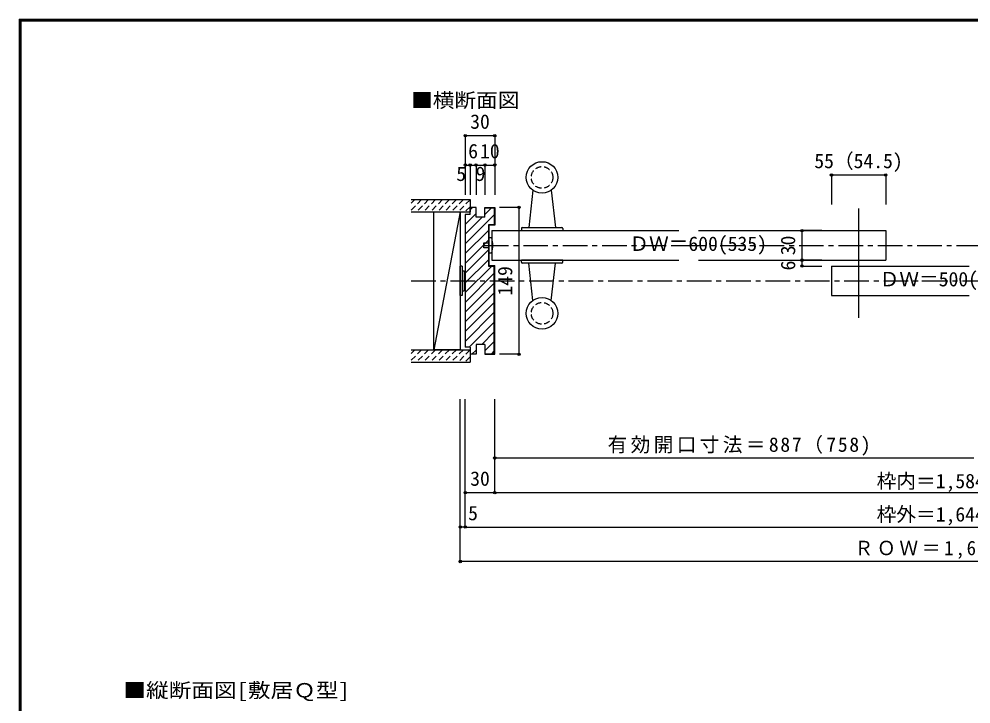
# Model space of a CAD drawing. Units: millimetres at full size, sheet at 1:5; details may follow other scales. Extents: x -973 to 977, y -718 to 696.
# Drawn here: x -973 to -7, y 0 to 696 of the extents above; entities that cross this region are included whole.
import ezdxf
from ezdxf.enums import TextEntityAlignment as Align

# ---------------------------------------------------------------- set-up
doc = ezdxf.new("R2010")
doc.units = ezdxf.units.MM
doc.header["$LTSCALE"] = 5
doc.header["$PDMODE"] = 32
doc.header["$PDSIZE"] = 2.5
doc.linetypes.add('CHAIN1', pattern=[8, 5, -1, 1, -1])
doc.linetypes.add('DASHED1', pattern=[1.8, 1.2, -0.6])
for name, color, linetype in [('0-1_通り芯', 4, 'CHAIN1'), ('0-2_柱', 7, 'Continuous'), ('0-3_仕上げ', 7, 'Continuous'), ('0-4_枠', 3, 'Continuous'), ('0-5_ケーシング', 3, 'Continuous'), ('0-6_扉', 6, 'Continuous'), ('0-7_金物', 7, 'Continuous'), ('0-A_文字', 3, 'Continuous'), ('0-B_寸法', 7, 'Continuous'), ('0-C_ハッチ', 4, 'Continuous'), ('F-1_枠', 6, 'Continuous')]:
    doc.layers.add(name, color=color, linetype=linetype)
doc.styles.add('ＭＳ ゴシック', font='')
doc.styles.get('ＭＳ ゴシック').set_extended_font_data('MS Gothic')

msp = doc.modelspace()

# ---------------------------------------------------------------- linework, layer by layer
at = {"layer": '0-1_通り芯'}
for p, q in [((-501.175, 466), (396.512, 466)), ((-575.175, 430), (578.481, 430))]:
    msp.add_line(p, q, dxfattribs=at)
at = {"layer": '0-2_柱'}
for p, q in [((-552.175, 500), (-525.175, 500)), ((-525.175, 500), (-552.175, 360)), ((-525.175, 500), (-525.175, 360))]:
    msp.add_line(p, q, dxfattribs=at)
msp.add_lwpolyline([(-525.175, 360), (-552.175, 360), (-552.175, 500)], dxfattribs=at)
at = {"layer": '0-3_仕上げ', "color": 2}
for p, q in [((-575.175, 512.5), (-515.175, 512.5)), ((-515.175, 512.5), (-515.175, 500)), ((-575.175, 500), (-515.175, 500)), ((-575.175, 360), (-515.175, 360)), ((-515.175, 360), (-515.175, 347.5)), ((-575.175, 347.5), (-515.175, 347.5))]:
    msp.add_line(p, q, dxfattribs=at)
at = {"layer": '0-4_枠'}
for p, q in [((-515.175, 497.5), (-515.175, 504.5)), ((-509.175, 504.5), (-515.175, 504.5)), ((-509.175, 494.5), (-509.175, 504.5)), ((-500.175, 504.5), (-490.175, 504.5)), ((-500.175, 494.5), (-500.175, 504.5)), ((-500.175, 504), (-490.675, 504)), ((-490.675, 504), (-490.675, 487)), ((-490.175, 504.5), (-490.175, 486.5)), ((-515.175, 497.5), (-520.175, 497.5)), ((-520.175, 497.5), (-520.175, 362.5)), ((-500.175, 494.5), (-509.175, 494.5)), ((-496.675, 487), (-496.675, 445)), ((-490.675, 487), (-496.675, 487)), ((-496.175, 486.5), (-496.175, 445.5)), ((-490.175, 486.5), (-496.175, 486.5)), ((-496.675, 445), (-490.675, 445)), ((-496.175, 445.5), (-490.175, 445.5)), ((-490.675, 356), (-490.675, 445)), ((-490.175, 355.5), (-490.175, 445.5)), ((-515.175, 362.5), (-520.175, 362.5)), ((-515.175, 362.5), (-515.175, 355.5)), ((-509.175, 365.5), (-509.175, 355.5)), ((-500.175, 365.5), (-509.175, 365.5)), ((-500.175, 365.5), (-500.175, 355.5)), ((-509.175, 355.5), (-515.175, 355.5)), ((-500.175, 356), (-490.675, 356)), ((-500.175, 355.5), (-490.175, 355.5))]:
    msp.add_line(p, q, dxfattribs=at)
at = {"layer": '0-5_ケーシング'}
for p, q in [((-451.425, 521.945), (-455.675, 484)), ((-432.925, 521.945), (-428.675, 484)), ((-462.175, 484), (-422.175, 484)), ((-463.175, 483), (-463.175, 481)), ((-463.175, 481), (-421.175, 481)), ((-421.175, 483), (-421.175, 481)), ((-463.175, 449), (-463.175, 451)), ((-421.175, 451), (-463.175, 451)), ((-422.175, 448), (-462.175, 448)), ((-451.425, 410.055), (-455.675, 448)), ((-432.925, 410.055), (-428.675, 448)), ((-421.175, 449), (-421.175, 451))]:
    msp.add_line(p, q, dxfattribs=at)
for centre in [(-442.175, 535), (-442.175, 397)]:
    msp.add_circle(centre, 16, dxfattribs=at)
at = {"layer": '0-5_ケーシング', "linetype": 'DASHED1'}
for centre in [(-442.175, 535), (-442.175, 397)]:
    msp.add_circle(centre, 11, dxfattribs=at)
at = {"layer": '0-5_ケーシング'}
for centre, start, end in [((-462.175, 483), 90, 180), ((-422.175, 483), 0, 90), ((-462.175, 449), 180, 270), ((-422.175, 449), 270, 0)]:
    msp.add_arc(centre, 1, start, end, dxfattribs=at)
at = {"layer": '0-6_扉'}
for p, q in [((-493.175, 481), (-493.175, 451)), ((-493.175, 481), (-303.175, 481)), ((-283.175, 481), (-93.175, 481)), ((-93.175, 481), (-93.175, 451)), ((-493.175, 451), (-303.175, 451)), ((-283.175, 451), (-93.175, 451)), ((-148.175, 445), (-148.175, 415)), ((-148.175, 445), (-8.347, 445)), ((-148.175, 415), (-8.347, 415))]:
    msp.add_line(p, q, dxfattribs=at)
at = {"layer": '0-7_金物'}
for p, q in [((-501.175, 463.5), (-501.175, 468.5)), ((-501.175, 468.5), (-496.175, 468.5)), ((-496.175, 463.5), (-501.175, 463.5)), ((-496.175, 458.5), (-493.175, 458.5)), ((-525.175, 415), (-525.175, 445)), ((-523.175, 445), (-525.175, 445)), ((-523.175, 445), (-523.175, 415)), ((-523.175, 440), (-521.175, 440)), ((-521.175, 440), (-521.175, 420)), ((-521.175, 439), (-520.175, 439)), ((-523.175, 420), (-521.175, 420)), ((-521.175, 421), (-520.175, 421)), ((-523.175, 415), (-525.175, 415))]:
    msp.add_line(p, q, dxfattribs=at)
msp.add_lwpolyline([(-493.175, 473.5), (-496.175, 473.5), (-496.175, 458.5)], dxfattribs=at)
msp.add_arc((-520.8, 466), 28.625, 344.81071, 15.18929, dxfattribs=at)
at = {"layer": '0-A_文字'}
msp.add_line((-120.675, 503.5), (-120.675, 392.5), dxfattribs=at)
at = {"layer": '0-B_寸法', "color": 4}
for p, q in [((-520.175, 577.5), (-520.175, 517.5)), ((-520.175, 577.5), (-490.175, 577.5)), ((-490.175, 577.5), (-490.175, 517.5)), ((-520.175, 547.5), (-490.175, 547.5)), ((-515.175, 547.5), (-515.175, 517.5)), ((-509.175, 547.5), (-509.175, 517.5)), ((-500.175, 547.5), (-500.175, 517.5)), ((-148.175, 537.5), (-148.175, 507.5)), ((-148.175, 537.5), (-93.175, 537.5)), ((-93.175, 537.5), (-93.175, 507.5)), ((-465.516, 504.535), (-485.516, 504.535)), ((-465.516, 355.464), (-465.516, 504.535)), ((-158.175, 451), (-178.175, 451)), ((-465.516, 355.464), (-485.516, 355.464)), ((-525.175, 145), (-525.175, 310)), ((-520.175, 180), (-520.175, 310)), ((-490.175, 215), (-490.175, 310)), ((-3.519, 250), (-490.175, 250)), ((-520.175, 215), (-490.175, 215)), ((-490.175, 215), (493.512, 215)), ((-520.175, 180), (-525.175, 180)), ((-520.175, 180), (523.512, 180)), ((528.481, 145), (-525.175, 145))]:
    msp.add_line(p, q, dxfattribs=at)
msp.add_lwpolyline([(-158.175, 481), (-178.175, 481), (-178.175, 445), (-158.175, 445)], dxfattribs=at)
at = {"layer": '0-B_寸法'}
for p in [(-520.175, 577.5), (-490.175, 577.5), (-520.175, 547.5), (-515.175, 547.5), (-509.175, 547.5), (-500.175, 547.5), (-490.175, 547.5), (-148.175, 537.5), (-93.175, 537.5), (-465.516, 504.535), (-178.175, 481), (-178.175, 451), (-178.175, 445), (-465.516, 355.464), (-490.175, 250), (-520.175, 215), (-490.175, 215), (-525.175, 180), (-520.175, 180), (-525.175, 145)]:
    msp.add_point(p, dxfattribs=at)
at = {"layer": '0-C_ハッチ', "linetype": 'DASHED1'}
for p, q in [((-564.455, 512.5), (-575.175, 501.779)), ((-571.526, 512.5), (-575.175, 508.851)), ((-557.384, 512.5), (-569.884, 500)), ((-550.312, 512.5), (-562.812, 500)), ((-543.241, 512.5), (-555.741, 500)), ((-536.17, 512.5), (-548.67, 500)), ((-529.099, 512.5), (-541.599, 500)), ((-522.028, 512.5), (-534.528, 500)), ((-515.175, 512.282), (-527.457, 500)), ((-515.175, 505.211), (-520.386, 500)), ((-564.455, 360), (-575.175, 349.279)), ((-571.526, 360), (-575.175, 356.351)), ((-557.384, 360), (-569.884, 347.5)), ((-550.312, 360), (-562.812, 347.5)), ((-543.241, 360), (-555.741, 347.5)), ((-536.17, 360), (-548.67, 347.5)), ((-529.099, 360), (-541.599, 347.5)), ((-522.028, 360), (-534.528, 347.5)), ((-515.175, 359.782), (-527.457, 347.5)), ((-515.175, 352.711), (-520.386, 347.5))]:
    msp.add_line(p, q, dxfattribs=at)
at = {"layer": '0-C_ハッチ'}
for p, q in [((-515.175, 502.229), (-512.904, 504.5)), ((-500.175, 497.43), (-493.605, 504)), ((-520.175, 487.329), (-509.175, 498.329)), ((-520.175, 497.229), (-519.904, 497.5)), ((-520.175, 467.53), (-490.675, 497.03)), ((-520.175, 477.43), (-503.105, 494.5)), ((-490.806, 487), (-490.675, 487.131)), ((-520.175, 457.631), (-496.675, 481.131)), ((-520.175, 447.731), (-496.675, 471.231)), ((-520.175, 437.832), (-496.675, 461.332)), ((-520.175, 427.932), (-496.675, 451.432)), ((-520.175, 418.033), (-493.208, 445)), ((-520.175, 408.133), (-490.675, 437.633)), ((-520.175, 398.234), (-490.675, 427.734)), ((-520.175, 388.334), (-490.675, 417.834)), ((-520.175, 378.435), (-490.675, 407.935)), ((-520.175, 368.535), (-490.675, 398.035)), ((-490.675, 388.136), (-516.311, 362.5)), ((-503.447, 365.464), (-490.675, 378.236)), ((-490.675, 368.337), (-500.175, 358.837)), ((-513.411, 355.5), (-509.175, 359.736)), ((-493.113, 356), (-490.675, 358.437))]:
    msp.add_line(p, q, dxfattribs=at)
at = {"layer": 'F-1_枠'}
for p, q in [((-973.347, 695.833), (-973.347, -700.833)), ((-973.347, 695.833), (976.653, 695.833)), ((-973.347, 695), (976.653, 695)), ((-973.347, 694.167), (976.653, 694.167)), ((-972.514, 695.833), (-972.514, -700.833)), ((-971.68, 695.833), (-971.68, -700.833))]:
    msp.add_line(p, q, dxfattribs=at)

# ---------------------------------------------------------------- texts
at = {"layer": '0-A_文字', "color": 7, "style": 'ＭＳ ゴシック'}
for s, width, p in [('■横断面図', 1.1, (-575.175, 601.667)), ('■縦断面図[敷居Ｑ型]', 1.15, (-867.347, 2.5))]:
    msp.add_text(s, height=14.66, dxfattribs=dict(at, width=width)).set_placement(p, align=Align.BOTTOM_LEFT)
at = {"layer": '0-B_寸法', "style": 'ＭＳ ゴシック'}
for s, p in [('30', (-515.175, 580)), ('6', (-517.175, 550)), ('10', (-505.175, 550)), ('55（54.5)', (-165.675, 540)), ('5', (-529.251, 526.993)), ('9', (-509.675, 526.993)), ('ＤＷ＝600(535)', (-353.512, 456)), ('ＤＷ＝500(435)', (-99.316, 420)), ('30', (-515.175, 217.5)), ('枠内＝1,584（1,390)', (-102.326, 215)), ('5', (-517.263, 182.5)), ('枠外＝1,644（1,450)', (-102.326, 181.215))]:
    msp.add_text(s, height=14.66, dxfattribs=at).set_placement(p, align=Align.BOTTOM_LEFT)
for s, p in [('30', (-180.675, 456)), ('6', (-180.675, 440.545)), ('149', (-468.016, 415))]:
    msp.add_text(s, height=14.66, rotation=90, dxfattribs=at).set_placement(p, align=Align.BOTTOM_LEFT)
at = {"layer": '0-B_寸法', "char_height": 14.66, "attachment_point": 7, "style": 'ＭＳ ゴシック'}
for s, insert in [('\\T1.17;有効開口寸法＝887（758)', (-375.597, 252.5)), ('\\T1.2;\\W0.95;ＲＯＷ＝1,654（1,460)', (-124.842, 147.5))]:
    msp.add_mtext(s, dxfattribs=dict(at, insert=insert))

doc.saveas('drawing.dxf')
